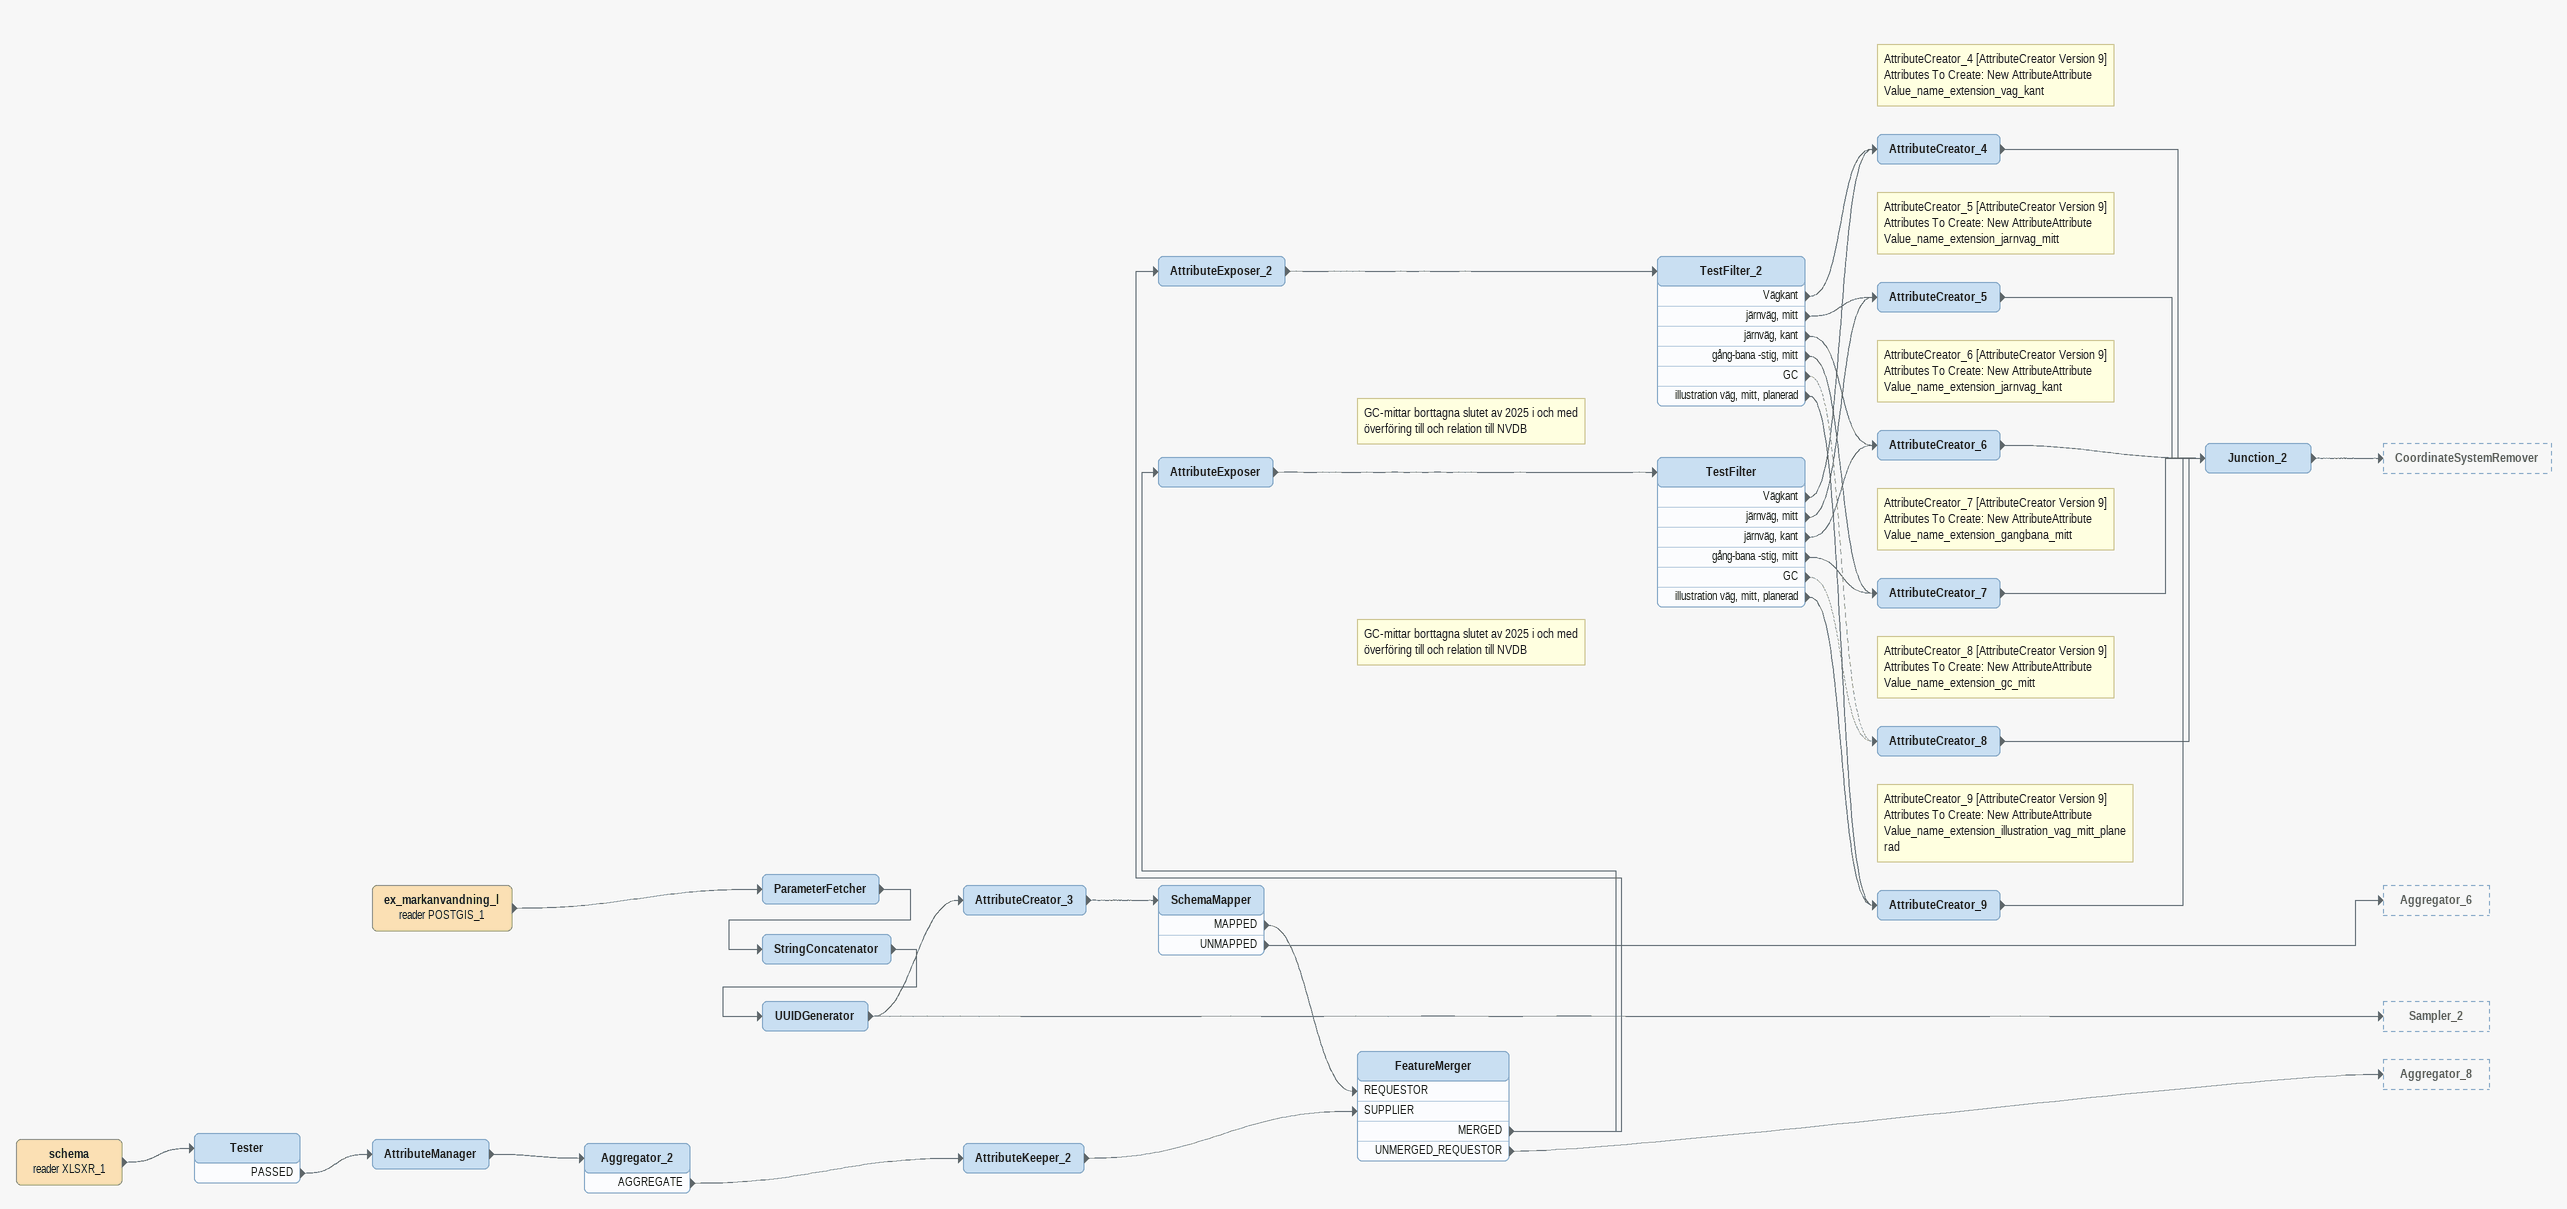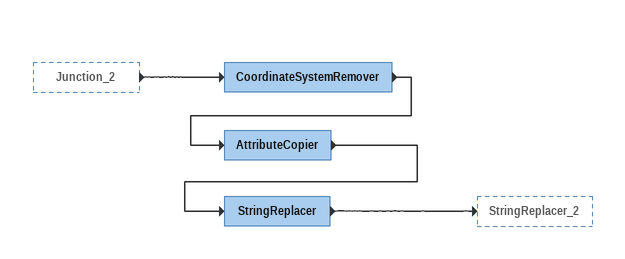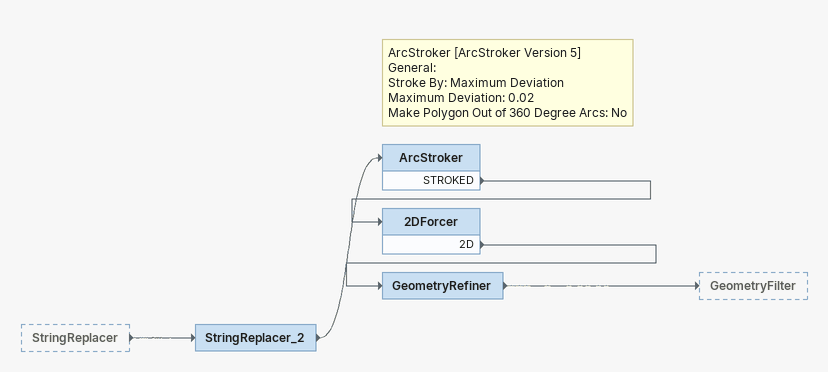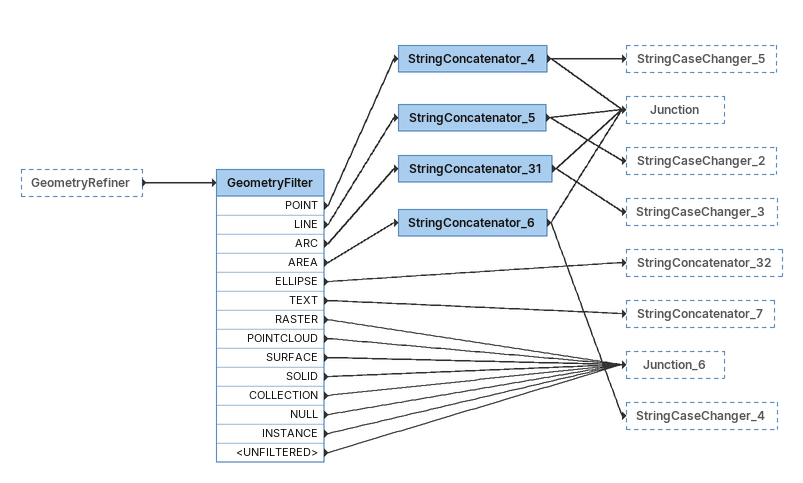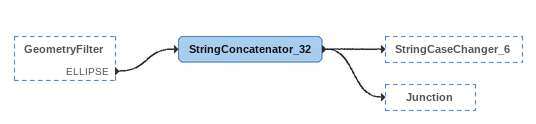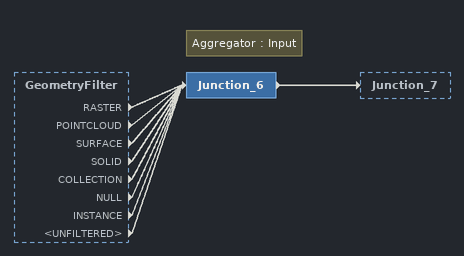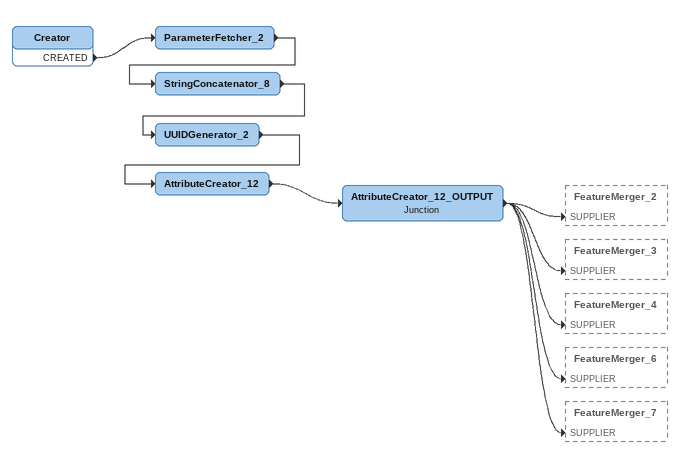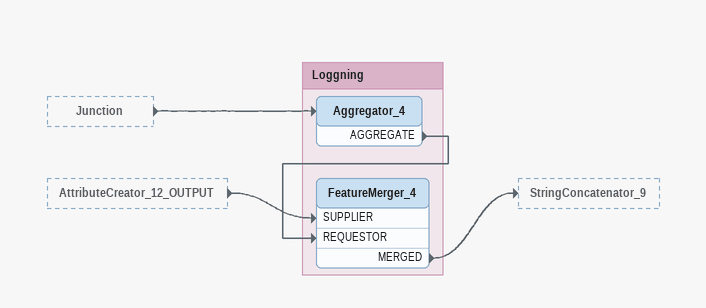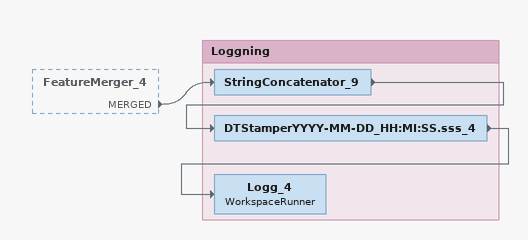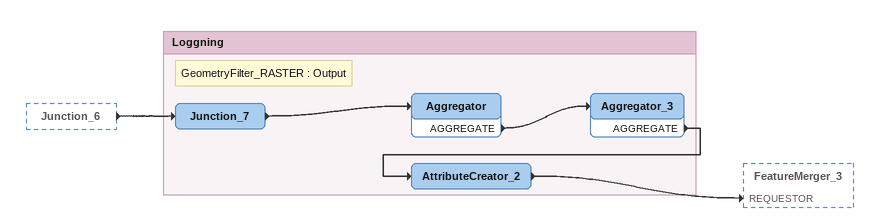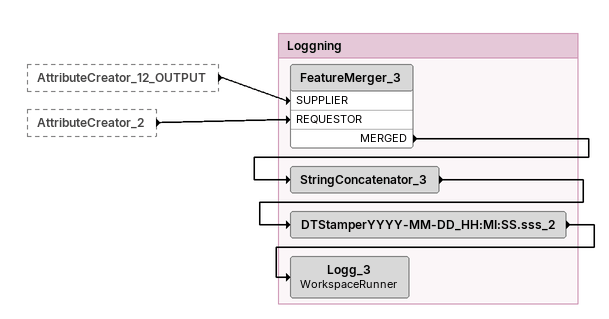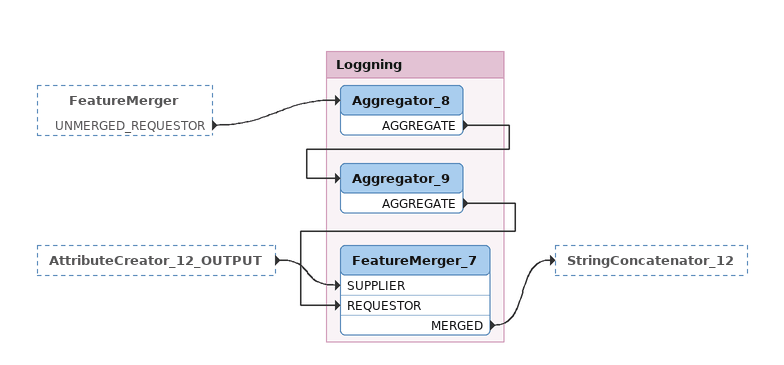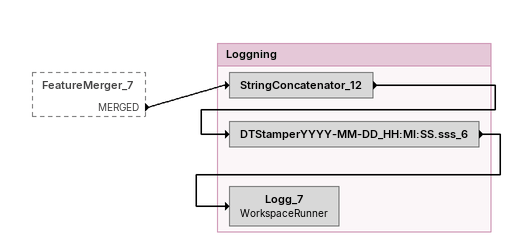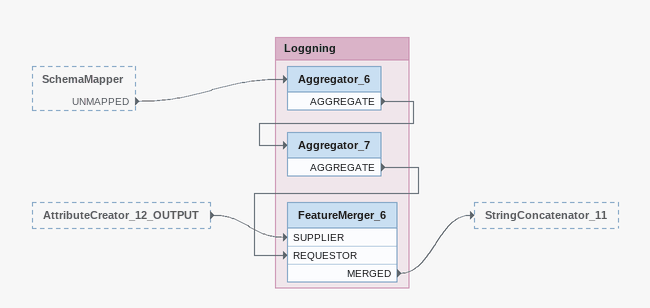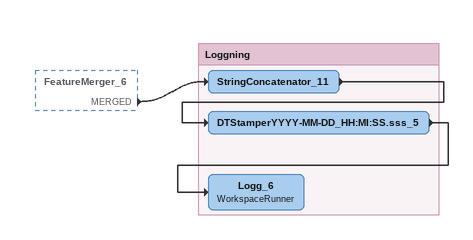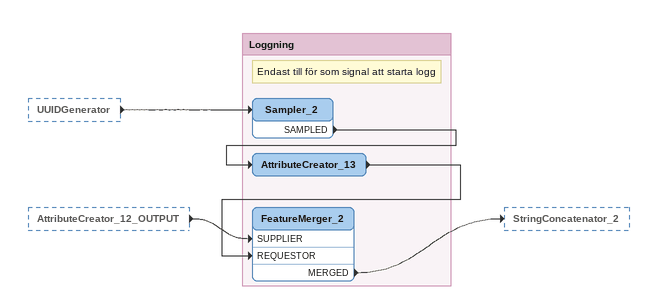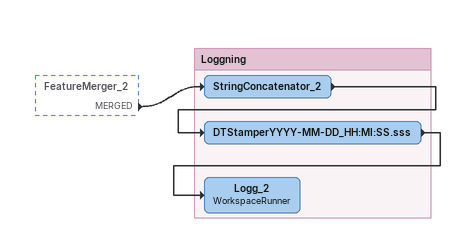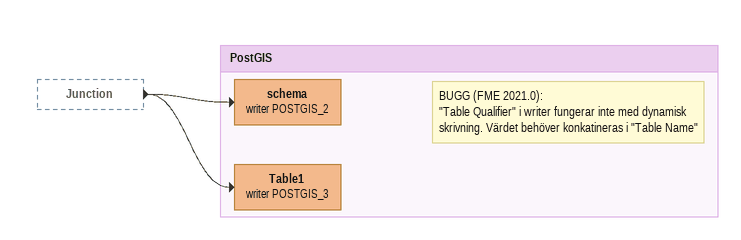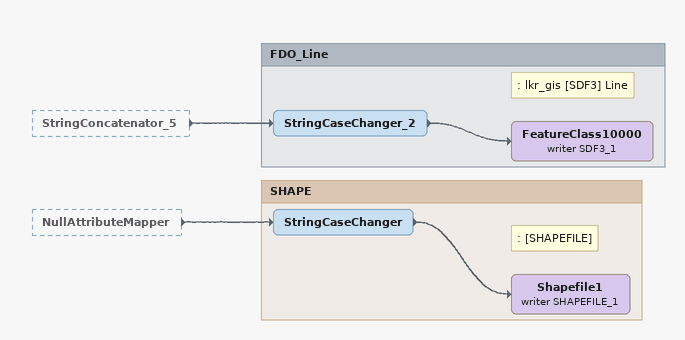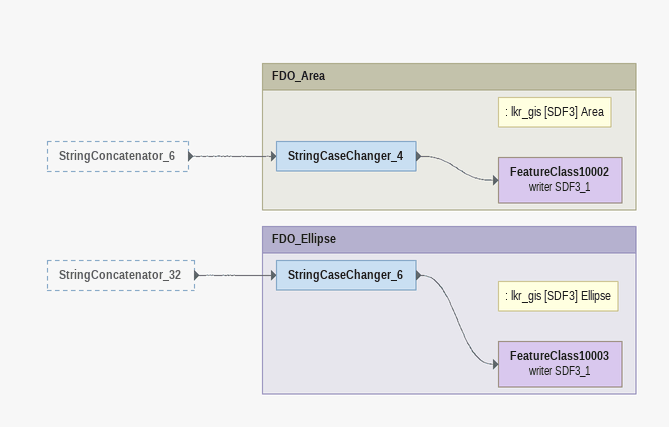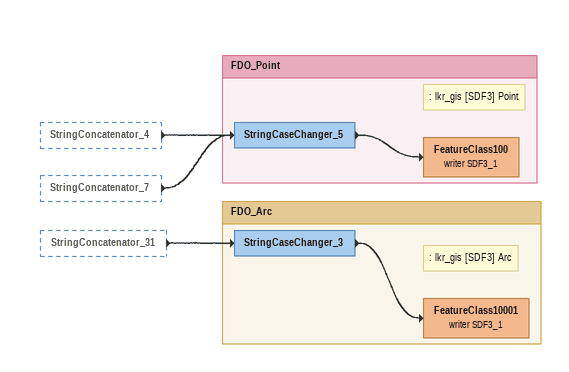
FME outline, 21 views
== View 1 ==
schema (reader XLSXR_1)
    -> Tester
Tester
    PASSED -> AttributeManager
AttributeManager
    -> Aggregator_2
Aggregator_2
    AGGREGATE -> AttributeKeeper_2
AttributeKeeper_2
    -> FeatureMerger [SUPPLIER]
ex_markanvandning_l (reader POSTGIS_1)
    -> ParameterFetcher
ParameterFetcher
    -> StringConcatenator
StringConcatenator
    -> UUIDGenerator
UUIDGenerator
    -> AttributeCreator_3
    -> Sampler_2
AttributeCreator_3
    -> SchemaMapper
SchemaMapper
    MAPPED -> FeatureMerger [REQUESTOR]
    UNMAPPED -> Aggregator_6
FeatureMerger
    MERGED -> AttributeExposer
    MERGED -> AttributeExposer_2
    UNMERGED_REQUESTOR -> Aggregator_8
AttributeExposer_2
    -> TestFilter_2
TestFilter_2
    Vägkant -> AttributeCreator_4
    järnväg, mitt -> AttributeCreator_5
    järnväg, kant -> AttributeCreator_6
    gång-bana -stig, mitt -> AttributeCreator_7
    GC -> AttributeCreator_8 [off]
    illustration väg, mitt, planerad -> AttributeCreator_9
Note: GC-mittar borttagna slutet av 2025 i och med överföring till och relation till NVDB
Note: GC-mittar borttagna slutet av 2025 i och med överföring till och relation till NVDB
AttributeExposer
    -> TestFilter
TestFilter
    Vägkant -> AttributeCreator_4
    järnväg, mitt -> AttributeCreator_5
    järnväg, kant -> AttributeCreator_6
    gång-bana -stig, mitt -> AttributeCreator_7
    GC -> AttributeCreator_8 [off]
    illustration väg, mitt, planerad -> AttributeCreator_9
Note: AttributeCreator_4 [AttributeCreator Version 9] / Attributes To Create: New AttributeAttribute Value_name_extension_vag_kant
AttributeCreator_4
    -> Junction_2
Note: AttributeCreator_5 [AttributeCreator Version 9] / Attributes To Create: New AttributeAttribute Value_name_extension_jarnvag_mitt
AttributeCreator_5
    -> Junction_2
Note: AttributeCreator_6 [AttributeCreator Version 9] / Attributes To Create: New AttributeAttribute Value_name_extension_jarnvag_kant
AttributeCreator_6
    -> Junction_2
Note: AttributeCreator_7 [AttributeCreator Version 9] / Attributes To Create: New AttributeAttribute Value_name_extension_gangbana_mitt
AttributeCreator_7
    -> Junction_2
Note: AttributeCreator_8 [AttributeCreator Version 9] / Attributes To Create: New AttributeAttribute Value_name_extension_gc_mitt
AttributeCreator_8
    -> Junction_2
Note: AttributeCreator_9 [AttributeCreator Version 9] / Attributes To Create: New AttributeAttribute Value_name_extension_illustration_vag_mitt_planerad
AttributeCreator_9
    -> Junction_2
Junction_2
    -> CoordinateSystemRemover

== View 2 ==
Junction_2 [outside]
    -> CoordinateSystemRemover
CoordinateSystemRemover
    -> AttributeCopier
AttributeCopier
    -> StringReplacer
StringReplacer
    -> StringReplacer_2

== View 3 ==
StringReplacer [outside]
    -> StringReplacer_2
StringReplacer_2
    -> ArcStroker
Note: ArcStroker [ArcStroker Version 5] / General: / Stroke By: Maximum Deviation / Maximum Deviation: 0.02 / Make Polygon Out of 360 Degree Arcs: No
ArcStroker
    STROKED -> 2DForcer
2DForcer
    2D -> GeometryRefiner
GeometryRefiner
    -> GeometryFilter

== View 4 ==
GeometryRefiner [outside]
    -> GeometryFilter
GeometryFilter
    POINT -> StringConcatenator_4
    LINE -> StringConcatenator_5
    ARC -> StringConcatenator_31
    AREA -> StringConcatenator_6
    ELLIPSE -> StringConcatenator_32
    TEXT -> StringConcatenator_7
    RASTER -> Junction_6
    POINTCLOUD -> Junction_6
    SURFACE -> Junction_6
    SOLID -> Junction_6
    COLLECTION -> Junction_6
    NULL -> Junction_6
    INSTANCE -> Junction_6
    <UNFILTERED> -> Junction_6
StringConcatenator_4
    -> StringCaseChanger_5
    -> Junction
StringConcatenator_5
    -> StringCaseChanger_2
    -> Junction
StringConcatenator_31
    -> StringCaseChanger_3
    -> Junction
StringConcatenator_6
    -> StringCaseChanger_4
    -> Junction

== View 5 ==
GeometryFilter [outside]
    ELLIPSE -> StringConcatenator_32
StringConcatenator_32
    -> StringCaseChanger_6
    -> Junction

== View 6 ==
GeometryFilter [outside]
    RASTER -> Junction_6
    POINTCLOUD -> Junction_6
    SURFACE -> Junction_6
    SOLID -> Junction_6
    COLLECTION -> Junction_6
    NULL -> Junction_6
    INSTANCE -> Junction_6
    <UNFILTERED> -> Junction_6
Note: Aggregator : Input
Junction_6
    -> Junction_7

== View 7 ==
Creator
    CREATED -> ParameterFetcher_2
ParameterFetcher_2
    -> StringConcatenator_8
StringConcatenator_8
    -> UUIDGenerator_2
UUIDGenerator_2
    -> AttributeCreator_12
AttributeCreator_12
    -> AttributeCreator_12_OUTPUT
AttributeCreator_12_OUTPUT: Junction
    -> FeatureMerger_2 [SUPPLIER]
    -> FeatureMerger_3 [SUPPLIER]
    -> FeatureMerger_4 [SUPPLIER]
    -> FeatureMerger_6 [SUPPLIER]
    -> FeatureMerger_7 [SUPPLIER]

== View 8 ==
Junction [outside]
    -> Aggregator_4
AttributeCreator_12_OUTPUT [outside]
    -> FeatureMerger_4 [SUPPLIER]

Bookmark: Loggning
Aggregator_4
    AGGREGATE -> FeatureMerger_4 [REQUESTOR]
FeatureMerger_4
    MERGED -> StringConcatenator_9

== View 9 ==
FeatureMerger_4 [outside]
    MERGED -> StringConcatenator_9

Bookmark: Loggning
StringConcatenator_9
    -> DTStamperYYYY-MM-DD_HH:MI:SS.sss_4
DTStamperYYYY-MM-DD_HH:MI:SS.sss_4
    -> Logg_4
Logg_4: WorkspaceRunner

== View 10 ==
Junction_6 [outside]
    -> Junction_7

Bookmark: Loggning
Note: GeometryFilter_RASTER : Output
Junction_7
    -> Aggregator
Aggregator
    AGGREGATE -> Aggregator_3
Aggregator_3
    AGGREGATE -> AttributeCreator_2
AttributeCreator_2
    -> FeatureMerger_3 [REQUESTOR]

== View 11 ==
AttributeCreator_12_OUTPUT [outside]
    -> FeatureMerger_3 [SUPPLIER]
AttributeCreator_2 [outside]
    -> FeatureMerger_3 [REQUESTOR]

Bookmark: Loggning
FeatureMerger_3
    MERGED -> StringConcatenator_3
StringConcatenator_3
    -> DTStamperYYYY-MM-DD_HH:MI:SS.sss_2
DTStamperYYYY-MM-DD_HH:MI:SS.sss_2
    -> Logg_3
Logg_3: WorkspaceRunner

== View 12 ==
FeatureMerger [outside]
    UNMERGED_REQUESTOR -> Aggregator_8
AttributeCreator_12_OUTPUT [outside]
    -> FeatureMerger_7 [SUPPLIER]

Bookmark: Loggning
Aggregator_8
    AGGREGATE -> Aggregator_9
Aggregator_9
    AGGREGATE -> FeatureMerger_7 [REQUESTOR]
FeatureMerger_7
    MERGED -> StringConcatenator_12

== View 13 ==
FeatureMerger_7 [outside]
    MERGED -> StringConcatenator_12

Bookmark: Loggning
StringConcatenator_12
    -> DTStamperYYYY-MM-DD_HH:MI:SS.sss_6
DTStamperYYYY-MM-DD_HH:MI:SS.sss_6
    -> Logg_7
Logg_7: WorkspaceRunner

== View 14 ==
SchemaMapper [outside]
    UNMAPPED -> Aggregator_6
AttributeCreator_12_OUTPUT [outside]
    -> FeatureMerger_6 [SUPPLIER]

Bookmark: Loggning
Aggregator_6
    AGGREGATE -> Aggregator_7
Aggregator_7
    AGGREGATE -> FeatureMerger_6 [REQUESTOR]
FeatureMerger_6
    MERGED -> StringConcatenator_11

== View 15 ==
FeatureMerger_6 [outside]
    MERGED -> StringConcatenator_11

Bookmark: Loggning
StringConcatenator_11
    -> DTStamperYYYY-MM-DD_HH:MI:SS.sss_5
DTStamperYYYY-MM-DD_HH:MI:SS.sss_5
    -> Logg_6
Logg_6: WorkspaceRunner

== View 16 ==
UUIDGenerator [outside]
    -> Sampler_2
AttributeCreator_12_OUTPUT [outside]
    -> FeatureMerger_2 [SUPPLIER]

Bookmark: Loggning
Note: Endast till för som signal att starta logg
Sampler_2
    SAMPLED -> AttributeCreator_13
AttributeCreator_13
    -> FeatureMerger_2 [REQUESTOR]
FeatureMerger_2
    MERGED -> StringConcatenator_2

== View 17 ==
FeatureMerger_2 [outside]
    MERGED -> StringConcatenator_2

Bookmark: Loggning
StringConcatenator_2
    -> DTStamperYYYY-MM-DD_HH:MI:SS.sss
DTStamperYYYY-MM-DD_HH:MI:SS.sss
    -> Logg_2
Logg_2: WorkspaceRunner

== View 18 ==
Junction [outside]
    -> schema (writer POSTGIS_2)
    -> Table1 (writer POSTGIS_3)

Bookmark: PostGIS
Note: BUGG (FME 2021.0): / "Table Qualifier" i writer fungerar inte med dynamisk skrivning. Värdet behöver konkatineras i "Table Name"
schema (writer POSTGIS_2)
Table1 (writer POSTGIS_3)

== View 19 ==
StringConcatenator_5 [outside]
    -> StringCaseChanger_2
NullAttributeMapper [outside]
    -> StringCaseChanger

Bookmark: FDO_Line
StringCaseChanger_2
    -> FeatureClass10000 (writer SDF3_1)
Note: : lkr_gis [SDF3] Line
FeatureClass10000 (writer SDF3_1)

Bookmark: SHAPE
StringCaseChanger
    -> Shapefile1 (writer SHAPEFILE_1)
Note: : [SHAPEFILE]
Shapefile1 (writer SHAPEFILE_1)

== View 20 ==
StringConcatenator_6 [outside]
    -> StringCaseChanger_4
StringConcatenator_32 [outside]
    -> StringCaseChanger_6

Bookmark: FDO_Area
StringCaseChanger_4
    -> FeatureClass10002 (writer SDF3_1)
Note: : lkr_gis [SDF3] Area
FeatureClass10002 (writer SDF3_1)

Bookmark: FDO_Ellipse
StringCaseChanger_6
    -> FeatureClass10003 (writer SDF3_1)
Note: : lkr_gis [SDF3] Ellipse
FeatureClass10003 (writer SDF3_1)

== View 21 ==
StringConcatenator_4 [outside]
    -> StringCaseChanger_5
StringConcatenator_7 [outside]
    -> StringCaseChanger_5
StringConcatenator_31 [outside]
    -> StringCaseChanger_3

Bookmark: FDO_Arc
StringCaseChanger_3
    -> FeatureClass10001 (writer SDF3_1)
Note: : lkr_gis [SDF3] Arc
FeatureClass10001 (writer SDF3_1)

Bookmark: FDO_Point
StringCaseChanger_5
    -> FeatureClass100 (writer SDF3_1)
Note: : lkr_gis [SDF3] Point
FeatureClass100 (writer SDF3_1)
